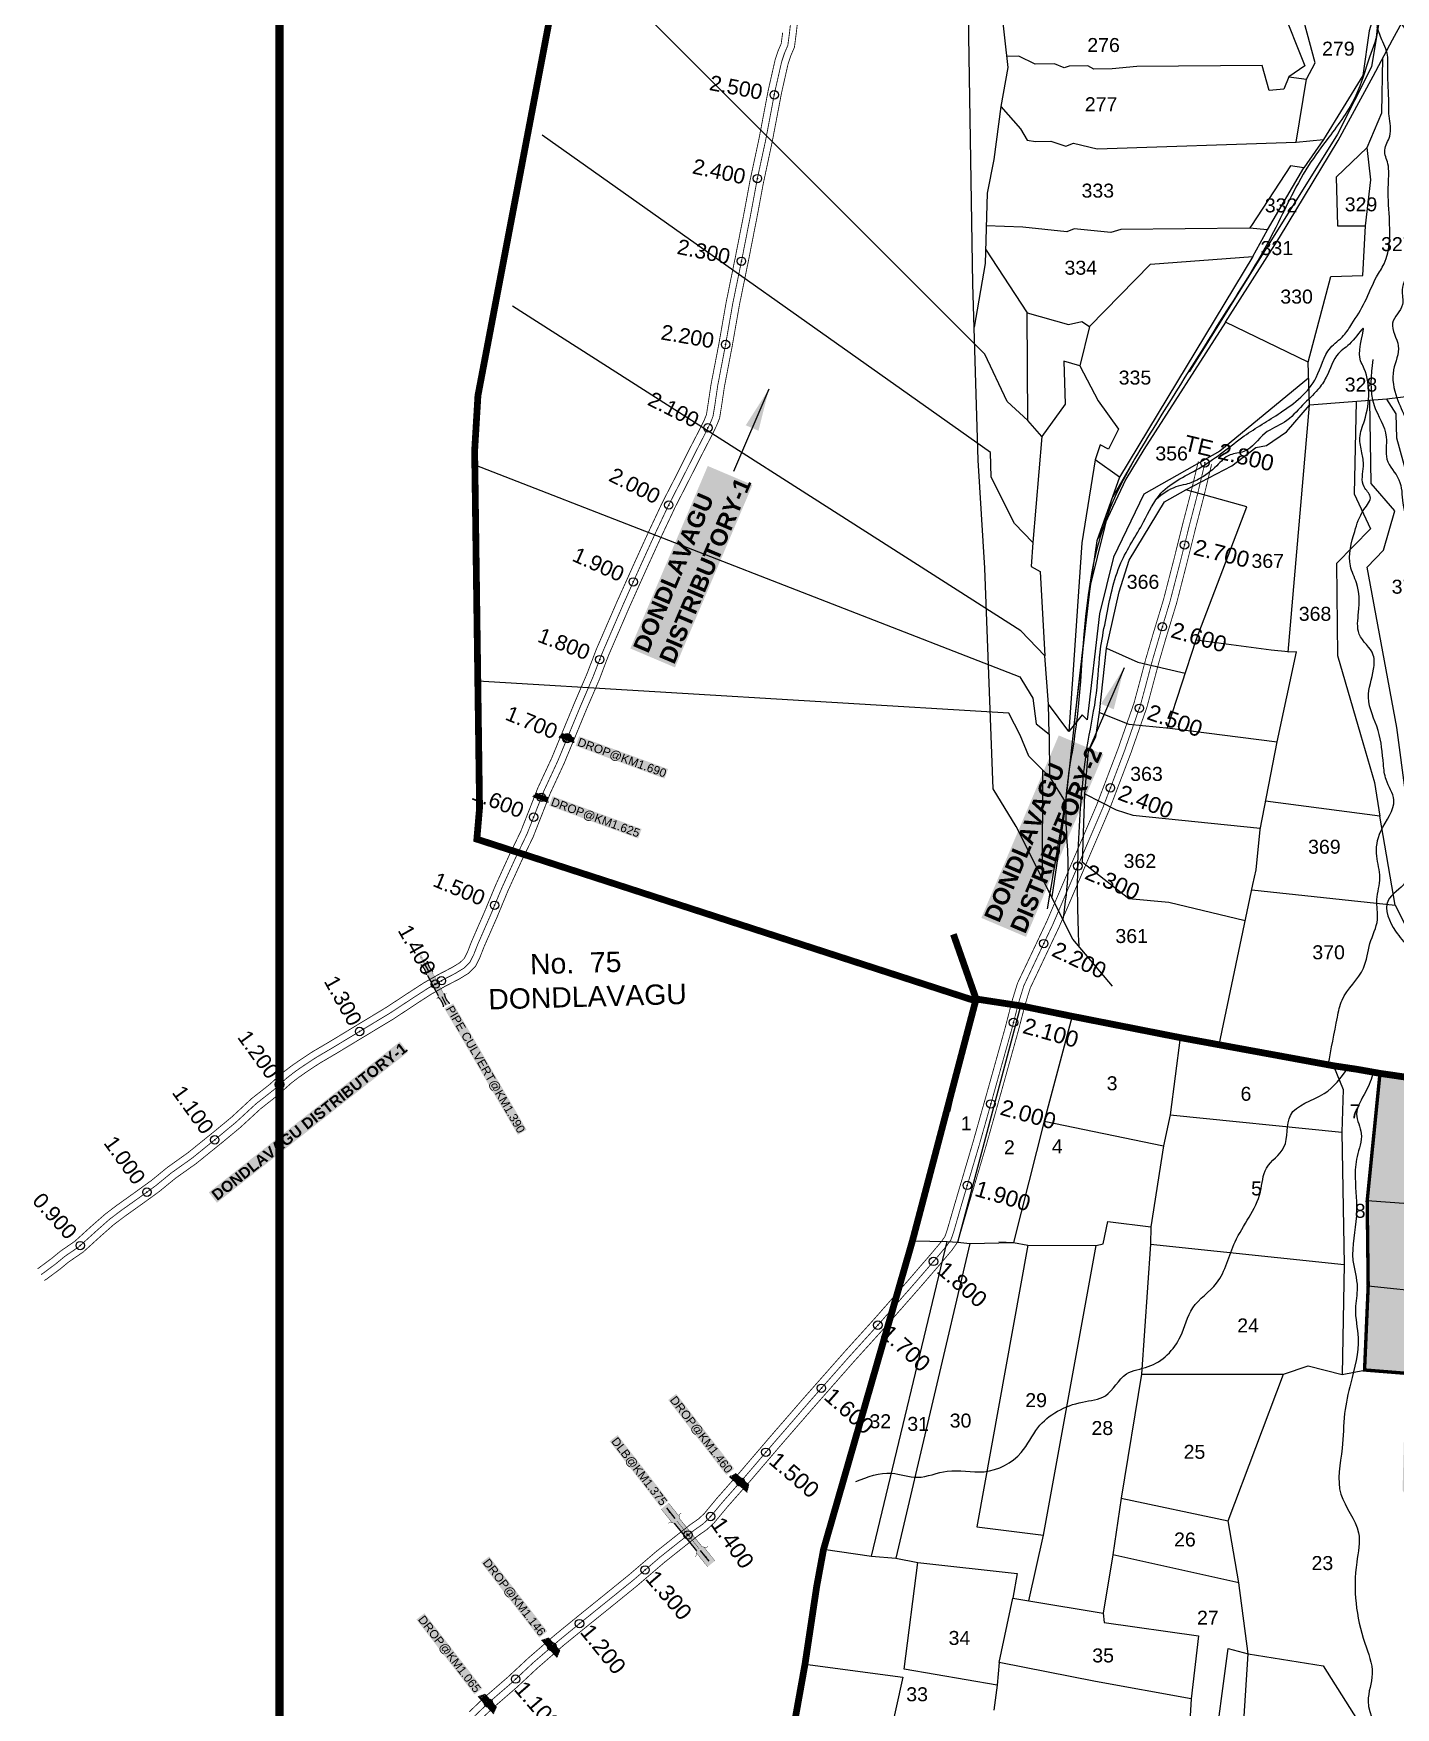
# Model space of a CAD drawing. Header units: inches. Extents: x 198958 to 218693, y 1596361 to 1611769.
# Drawn here: x 198958 to 200567, y 1603995 to 1605971 of the extents above; entities that cross this region are included whole.
import ezdxf
from ezdxf.enums import TextEntityAlignment as Align

# ---------------------------------------------------------------- set-up
doc = ezdxf.new("R2010")
doc.units = ezdxf.units.IN
doc.header["$LTSCALE"] = 15
doc.header["$MEASUREMENT"] = 0
doc.header["$PDMODE"] = 32
doc.header["$PDSIZE"] = 10
for name, pattern in [('ACAD_ISO02W100', [15, 12, -3]), ('ACAD_ISO03W100', [30, 12, -18]), ('HIDDEN2', [0.1875, 0.125, -0.0625])]:
    doc.linetypes.add(name, pattern=pattern)
for name, color, linetype in [('CANAL1', 7, 'Continuous'), ('CSMark', 72, 'Continuous'), ('PLOT', 7, 'Continuous'), ('PLOT NO', 7, 'Continuous'), ('PLOTS', 7, 'Continuous'), ('PLOTS NO', 7, 'Continuous'), ('RE REMARKS', 7, 'Continuous'), ('ROADS', 1, 'Continuous'), ('STREAM', 4, 'Continuous'), ('STREAMS', 4, 'Continuous'), ('STRUCTURE', 5, 'Continuous'), ('text2', 7, 'Continuous'), ('VILLAGE BOUNDAY', 5, 'Continuous'), ('VILLAGE BOUNDRY', 5, 'Continuous'), ('WUA-11', 3, 'Continuous')]:
    doc.layers.add(name, color=color, linetype=linetype)
doc.styles.get("Standard").update_dxf_attribs({"font": 'arial.ttf'})
doc.dimstyles.get("Standard").update_dxf_attribs({"dimtxt": 0.18, "dimasz": 0.18, "dimexe": 0.18, "dimexo": 0.0625, "dimgap": 0.09, "dimtad": 0, "dimtih": 1, "dimtoh": 1, "dimdec": 4, "dimzin": 0, "dimdsep": 46, "dimtxsty": 'Standard', "dimcen": 0.09, "dimadec": 0, "dimazin": 0, "dimtfac": 1, "dimtdec": 4, "dimtofl": 0, "dimtmove": 0, "dimatfit": 3, "dimfxl": 1, "dimtolj": 1, "dimtzin": 0, "dimarcsym": 0})

# ---------------------------------------------------------------- blocks, each defined once
blk = doc.blocks.new('DROP')
h = blk.add_hatch()
h.set_pattern_fill('ANSI31', color=1, scale=10, angle=45)
h.set_pattern_definition([(90, (-324.4107, -25.7687), (-1.25, 0), [])])
h.paths.add_polyline_path([(-9.9, -4.3), (-13.8, 4.1), (13.8, 4.1), (10.2, -4.3)])
at = {"layer": 'STRUCTURE', "color": 5, "const_width": 0.49}
blk.add_lwpolyline([(-9.9, -4.3), (-13.8, 4.1), (13.8, 4.1), (10.2, -4.3), (-9.9, -4.3)], dxfattribs=at)
at = {"layer": 'STRUCTURE', "color": 5}
blk.add_circle((0, 0), 1.33, dxfattribs=at)
blk = doc.blocks.new('SP')
at = {"layer": 'STRUCTURE'}
h = blk.add_hatch(dxfattribs=at)
h.set_pattern_fill('DASH', color=256, scale=8, style=0)
edge = h.paths.add_edge_path()
edge.add_spline(control_points=[(769825.7, 1706742.1), (769825.3, 1706741.8), (769823.8, 1706740.8), (769820.9, 1706740.3), (769817, 1706739.7), (769811.4, 1706738.9), (769804, 1706739.7), (769798.4, 1706741), (769795.6, 1706741.6)], knot_values=[0, 0, 0, 0, 1.613557, 5.24513, 8.624976, 13.470124, 22.190216, 30.746377, 30.746377, 30.746377, 30.746377], degree=3, periodic=0)
edge.add_line((769795.6, 1706741.6), (769792.6, 1706739.6))
edge.add_line((769792.6, 1706739.6), (769732.6, 1706739.6))
edge.add_line((769732.6, 1706739.6), (769729.6, 1706741.6))
edge.add_spline(control_points=[(769729.6, 1706741.6), (769726.9, 1706740.9), (769721.3, 1706739.5), (769713.9, 1706738.5), (769708.3, 1706739.1), (769704.4, 1706739.6), (769701.5, 1706740), (769700, 1706741), (769699.5, 1706741.3)], knot_values=[0, 0, 0, 0, 8.556161, 17.276253, 22.121402, 25.501247, 29.13282, 30.746377, 30.746377, 30.746377, 30.746377], degree=3, periodic=0)
edge.add_line((769699.5, 1706741.3), (769699.5, 1706722.1))
edge.add_spline(control_points=[(769699.5, 1706722.1), (769700, 1706722.4), (769701.4, 1706723.4), (769704.3, 1706724), (769708.2, 1706724.5), (769713.8, 1706725.3), (769721.2, 1706724.5), (769726.8, 1706723.3), (769729.6, 1706722.6)], knot_values=[0, 0, 0, 0, 1.613557, 5.24513, 8.624976, 13.470124, 22.190216, 30.746377, 30.746377, 30.746377, 30.746377], degree=3, periodic=0)
edge.add_line((769729.6, 1706722.6), (769732.6, 1706724.6))
edge.add_line((769732.6, 1706724.6), (769792.6, 1706724.6))
edge.add_line((769792.6, 1706724.6), (769795.6, 1706722.6))
edge.add_spline(control_points=[(769795.6, 1706722.6), (769798.4, 1706723.3), (769803.9, 1706724.8), (769811.3, 1706725.8), (769817, 1706725.1), (769820.9, 1706724.7), (769823.8, 1706724.2), (769825.2, 1706723.3), (769825.7, 1706723)], knot_values=[0, 0, 0, 0, 8.556161, 17.276253, 22.121402, 25.501247, 29.13282, 30.746377, 30.746377, 30.746377, 30.746377], degree=3, periodic=0)
edge.add_line((769825.7, 1706723), (769825.7, 1706742.1))
h.paths.add_polyline_path([(769764.2, 1706732.1, -1), (769761.1, 1706732.1, -1)], flags=0)
h.paths.add_polyline_path([(769761.1, 1706732.1, 1), (769764.2, 1706732.1, 1)], flags=16)
at = {"layer": 'STRUCTURE', "const_width": 0.628}
for points in [[(769726.6, 1706747.6), (769726.6, 1706743.6), (769732.6, 1706739.6), (769792.6, 1706739.6), (769798.6, 1706743.6), (769798.6, 1706747.6)], [(769726.6, 1706716.6), (769726.6, 1706720.6), (769732.6, 1706724.6), (769792.6, 1706724.6), (769798.6, 1706720.6), (769798.6, 1706716.6)]]:
    blk.add_lwpolyline(points, dxfattribs=at)
at = {"layer": 'STRUCTURE', "color": 3}
blk.add_lwpolyline([(769732.6, 1706724.6), (769792.6, 1706724.6)], dxfattribs=at)
blk.add_lwpolyline([(769732.6, 1706724.6), (769792.6, 1706724.6)], dxfattribs=at)
at = {"layer": 'STRUCTURE', "color": 0}
blk.add_circle((769762.6, 1706732.1), 1.55, dxfattribs=at)
at = {"layer": 'STRUCTURE'}
for points in [[(769699.5, 1706741.3), (769700.9, 1706740.5), (769704.4, 1706739.6), (769707.8, 1706739.2), (769712.6, 1706738.8), (769721.3, 1706739.7), (769729.6, 1706741.6)], [(769699.5, 1706722.1), (769700.9, 1706723), (769704.4, 1706724), (769707.7, 1706724.5), (769712.5, 1706725), (769721.2, 1706724.4), (769729.6, 1706722.6)], [(769825.7, 1706742.1), (769824.3, 1706741.3), (769820.8, 1706740.3), (769817.5, 1706739.8), (769812.7, 1706739.2), (769804, 1706739.9), (769795.6, 1706741.6)], [(769825.7, 1706723), (769824.3, 1706723.8), (769820.8, 1706724.7), (769817.4, 1706725.1), (769812.6, 1706725.5), (769803.9, 1706724.6), (769795.6, 1706722.6)]]:
    blk.add_spline(points, degree=3, dxfattribs=at)
at = {"layer": 'STRUCTURE', "color": 0}
blk.add_text('STREAM', height=5, dxfattribs=at).set_placement((769684.3, 1706732.1), align=Align.MIDDLE_CENTER)
for points in [[(769727.4, 1706732.1), (769700.8, 1706732.1)], [(769824.4, 1706732.1), (769800.5, 1706732.1)]]:
    blk.add_leader(points, dimstyle='Standard', override={"dimasz": 10, "dimgap": 0.09, "dimtad": 0}, dxfattribs=at)
blk = doc.blocks.new('DLB')
at = {"layer": 'STRUCTURE'}
h = blk.add_hatch(dxfattribs=at)
h.set_pattern_fill('DOTS', color=6, scale=20, angle=320.37224793, style=0)
h.paths.add_polyline_path([(769699.5, 1706950), (769699.5, 1706934), (769729.1, 1706934), (769732.1, 1706936), (769792.1, 1706936), (769795.1, 1706934), (769824.7, 1706934), (769824.7, 1706950), (769795.1, 1706950), (769792.1, 1706948), (769732.1, 1706948), (769729.1, 1706950)])
at = {"layer": 'STRUCTURE', "color": 6, "linetype": 'ACAD_ISO02W100', "ltscale": 0.5, "const_width": 0.5}
for points in [[(769699.5, 1706950), (769729.1, 1706950)], [(769795.1, 1706950), (769824.7, 1706950)], [(769699.5, 1706934), (769729.1, 1706934)], [(769795.1, 1706934), (769824.7, 1706934)]]:
    blk.add_lwpolyline(points, dxfattribs=at)
at = {"layer": 'STRUCTURE', "color": 6, "const_width": 0.628}
for points in [[(769726.1, 1706956), (769726.1, 1706952), (769732.1, 1706948), (769792.1, 1706948), (769798.1, 1706952), (769798.1, 1706956)], [(769726.1, 1706928), (769726.1, 1706932), (769732.1, 1706936), (769792.1, 1706936), (769798.1, 1706932), (769798.1, 1706928)], [(769732.1, 1706942), (769792.1, 1706942)]]:
    blk.add_lwpolyline(points, dxfattribs=at)
at = {"layer": 'STRUCTURE', "color": 6}
blk.add_lwpolyline([(769732.1, 1706936), (769792.1, 1706936)], dxfattribs=at)
blk.add_lwpolyline([(769732.1, 1706936), (769792.1, 1706936)], dxfattribs=at)
at = {"layer": 'STRUCTURE', "color": 0}
blk.add_circle((769762.1, 1706942), 1.8, dxfattribs=at)
for points in [[(769703.8, 1706942), (769726.7, 1706942)], [(769818.6, 1706942), (769795.7, 1706942)]]:
    blk.add_leader(points, dimstyle='Standard', override={"dimasz": 10, "dimgap": 0.09, "dimtad": 0}, dxfattribs=at)

msp = doc.modelspace()

# ---------------------------------------------------------------- hatches: boundary and pattern name
at = {"layer": 'PLOTS NO', "true_color": 0x58ba48}
h = msp.add_hatch(dxfattribs=at)
h.set_pattern_fill('ANSI31', color=85)
h.set_pattern_definition([(45, (0, 0), (-0.088388347648, 0.088388347648), [])])
edge = h.paths.add_edge_path()
edge.add_line((200568.4, 1603728.4), (200599.9, 1603803.1))
edge.add_line((200599.9, 1603803.1), (200602.9, 1603808.1))
edge.add_line((200602.9, 1603808.1), (200604.8, 1603818.3))
edge.add_line((200604.8, 1603818.3), (200605.2, 1603826.2))
edge.add_line((200605.2, 1603826.2), (200599.4, 1603856.3))
edge.add_line((200599.4, 1603856.3), (200605.3, 1603899.6))
edge.add_line((200605.3, 1603899.6), (200606.4, 1603911.4))
edge.add_line((200606.4, 1603911.4), (200602.4, 1603918.7))
edge.add_line((200602.4, 1603918.7), (200599.7, 1603920.5))
edge.add_line((200599.7, 1603920.5), (200604.4, 1603941.5))
edge.add_line((200604.4, 1603941.5), (200583, 1604238.1))
edge.add_line((200583, 1604238.1), (200575.4, 1604251.6))
edge.add_line((200575.4, 1604251.6), (200577.2, 1604319.7))
edge.add_line((200577.2, 1604319.7), (200581.1, 1604320.3))
edge.add_line((200581.1, 1604320.3), (200586.9, 1604388.9))
edge.add_line((200586.9, 1604388.9), (200530.5, 1604393.4))
edge.add_line((200530.5, 1604393.4), (200534.8, 1604492.6))
edge.add_line((200534.8, 1604492.6), (200533.6, 1604593.1))
edge.add_line((200533.6, 1604593.1), (200548.7, 1604743.6))
edge.add_line((200548.7, 1604743.6), (200642.5, 1604729.9))
edge.add_line((200642.5, 1604729.9), (200809.3, 1604701.4))
edge.add_line((200809.3, 1604701.4), (200828, 1604719.1))
edge.add_line((200828, 1604719.1), (200985.8, 1604699.4))
edge.add_line((200985.8, 1604699.4), (201071.5, 1604695.1))
edge.add_line((201071.5, 1604695.1), (201294.6, 1604657.1))
edge.add_line((201294.6, 1604657.1), (201407.8, 1604653.1))
edge.add_line((201407.8, 1604653.1), (201463.1, 1604545))
edge.add_line((201463.1, 1604545), (201486.8, 1604520.1))
edge.add_line((201486.8, 1604520.1), (201528, 1604502.3))
edge.add_line((201528, 1604502.3), (201591.6, 1604474.8))
edge.add_line((201591.6, 1604474.8), (201726.6, 1604446.5))
edge.add_line((201726.6, 1604446.5), (201763.4, 1604425))
edge.add_line((201763.4, 1604425), (201789.3, 1604412.9))
edge.add_line((201789.3, 1604412.9), (201800.5, 1604311.8))
edge.add_line((201800.5, 1604311.8), (201799.4, 1604302.4))
edge.add_line((201799.4, 1604302.4), (201751.4, 1604314.8))
edge.add_line((201751.4, 1604314.8), (201724, 1604196.8))
edge.add_line((201724, 1604196.8), (201716, 1604170))
edge.add_line((201716, 1604170), (201681.1, 1604176.1))
edge.add_line((201681.1, 1604176.1), (201672.4, 1604106.5))
edge.add_line((201672.4, 1604106.5), (201662.3, 1604050.7))
edge.add_line((201662.3, 1604050.7), (201653.4, 1603998.3))
edge.add_line((201653.4, 1603998.3), (201619, 1603953))
edge.add_line((201619, 1603953), (201598.9, 1603888.4))
edge.add_line((201598.9, 1603888.4), (201566.6, 1603764.8))
edge.add_line((201566.6, 1603764.8), (201410.8, 1603786.7))
edge.add_line((201410.8, 1603786.7), (201393.5, 1603788.6))
edge.add_line((201393.5, 1603788.6), (201301.3, 1603808.7))
edge.add_line((201301.3, 1603808.7), (201301.2, 1603808.7))
edge.add_line((201301.2, 1603808.7), (201296.7, 1603810.5))
edge.add_line((201296.7, 1603810.5), (201265.4, 1603823))
edge.add_line((201265.4, 1603823), (201093.8, 1603860.6))
edge.add_line((201093.8, 1603860.6), (201018.6, 1603873.6))
edge.add_line((201018.6, 1603873.6), (201004.8, 1603774.2))
edge.add_line((201004.8, 1603774.2), (200996.4, 1603705.2))
edge.add_line((200996.4, 1603705.2), (200932.1, 1603710.4))
edge.add_line((200932.1, 1603710.4), (200921.2, 1603693.4))
edge.add_line((200921.2, 1603693.4), (200569.6, 1603729.8))

# ---------------------------------------------------------------- linework, layer by layer
at = {"layer": 'CANAL1', "color": 1, "linetype": 'HIDDEN2', "ltscale": 4, "const_width": 1}
for points in [[(198967.1, 1604506), (198969, 1604507.1), (198984.9, 1604518.9), (198995.3, 1604527.5), (199012.1, 1604539), (199031.3, 1604556.4), (199048, 1604571.2), (199062, 1604581.8), (199081.3, 1604595.5), (199092.3, 1604603.4), (199102.5, 1604610.8), (199121.3, 1604626.2), (199145.8, 1604643.6), (199178.2, 1604669.9), (199197.5, 1604685.9), (199221.3, 1604707.8), (199242.2, 1604724.2), (199248.9, 1604730.3), (199257.4, 1604738), (199266.8, 1604745.3), (199277, 1604752.4), (199292.4, 1604762.5), (199311.6, 1604773.8), (199345.9, 1604794.5), (199379.5, 1604814.8), (199408.2, 1604833.7), (199424, 1604843.9), (199440.9, 1604853.5), (199456.7, 1604861.7), (199467, 1604868), (199473.8, 1604874.8), (199478.2, 1604883.5), (199483.1, 1604896), (199498.5, 1604931.2), (199511.6, 1604962.7), (199527.6, 1604997.8), (199541.1, 1605025.9), (199549.1, 1605046), (199551.4, 1605052), (199561.2, 1605077.1), (199577.6, 1605112.4), (199591.4, 1605145.7), (199604.4, 1605177.1), (199619.3, 1605211.9), (199627.1, 1605232.1), (199630.4, 1605240.6), (199654.6, 1605296.6), (199674.9, 1605342), (199691.8, 1605379.1), (199708, 1605413.4), (199708.6, 1605414.6), (199722.2, 1605441.1), (199741.5, 1605479.2), (199750.9, 1605497.4), (199757.6, 1605510.9), (199760.9, 1605519.1), (199763, 1605531.7), (199766.5, 1605555.6), (199775.8, 1605604.1), (199784.2, 1605652.1), (199795.4, 1605706.6), (199805.7, 1605759), (199812.7, 1605796.7), (199813.3, 1605799.9), (199823.1, 1605845.2), (199833.9, 1605902.3), (199842, 1605937.9), (199845.3, 1605947.8), (199849.3, 1605957.2), (199851.2, 1605971.3), (199853.8, 1605994.5)], [(199478.7, 1603984.2), (199495.7, 1604000.4), (199523.8, 1604024.7), (199548.3, 1604047.6), (199579.2, 1604074.3), (199610.4, 1604099.8), (199636.8, 1604121.1), (199666, 1604144.7), (199698.7, 1604172.7), (199719.3, 1604189.1), (199738.7, 1604204.3), (199748.7, 1604211.3), (199756.3, 1604218.3), (199771.5, 1604236.6), (199798.4, 1604267.1), (199834.2, 1604309), (199874.5, 1604355.5), (199921.8, 1604409.1), (199957.9, 1604448.9), (199998.6, 1604495.2), (200024, 1604524.6), (200036.7, 1604539.7), (200042, 1604547.2), (200045.5, 1604557.5), (200053.9, 1604586.6), (200075.7, 1604660.1), (200093.5, 1604723.1), (200114, 1604796.5), (200122.1, 1604827.7), (200128.1, 1604847.2), (200137.1, 1604866.2), (200162.4, 1604919.6), (200192.3, 1604989.5), (200221.5, 1605057.5), (200246.9, 1605124.2), (200265.8, 1605178.4), (200272.2, 1605202.1), (200279.7, 1605230.4), (200288.6, 1605260.7), (200300.7, 1605300.6), (200313, 1605348), (200323.3, 1605389.4), (200333.3, 1605427.8), (200342, 1605464.4)]]:
    msp.add_lwpolyline(points, dxfattribs=at)
at = {"layer": 'CANAL1', "color": 200, "const_width": 1}
for points in [[(198971.1, 1604499.1), (198973.5, 1604500.5), (198989.8, 1604512.6), (199000.1, 1604521.1), (199017.1, 1604532.7), (199036.6, 1604550.4), (199053.1, 1604565), (199066.8, 1604575.3), (199086, 1604589), (199097, 1604596.9), (199107.4, 1604604.5), (199126.2, 1604619.9), (199150.6, 1604637.2), (199183.3, 1604663.7), (199202.8, 1604679.9), (199226.5, 1604701.7), (199247.3, 1604718.1), (199254.2, 1604724.4), (199262.5, 1604731.9), (199271.5, 1604738.8), (199281.5, 1604745.8), (199296.6, 1604755.7), (199315.7, 1604766.9), (199350.1, 1604787.7), (199383.8, 1604808), (199412.5, 1604827), (199428.2, 1604837.1), (199444.7, 1604846.5), (199460.7, 1604854.7), (199472, 1604861.6), (199480.4, 1604870), (199485.5, 1604880.2), (199490.5, 1604893), (199505.9, 1604928.1), (199518.9, 1604959.5), (199534.8, 1604994.4), (199548.5, 1605022.7), (199556.5, 1605043.1), (199558.9, 1605049.1), (199568.6, 1605074), (199584.9, 1605109.2), (199598.8, 1605142.6), (199611.7, 1605173.9), (199626.8, 1605208.8), (199634.5, 1605229.2), (199637.8, 1605237.6), (199661.9, 1605293.4), (199682.2, 1605338.7), (199699.1, 1605375.7), (199715.2, 1605409.8), (199715.7, 1605411), (199729.3, 1605437.5), (199748.6, 1605475.6), (199758, 1605493.8), (199764.9, 1605507.7), (199768.7, 1605517), (199770.9, 1605530.5), (199774.4, 1605554.2), (199783.7, 1605602.6), (199792.1, 1605650.6), (199803.2, 1605705), (199813.5, 1605757.5), (199820.5, 1605795.1), (199821.2, 1605798.2), (199830.9, 1605843.6), (199841.8, 1605900.7), (199849.7, 1605935.8), (199852.8, 1605945), (199857.1, 1605955), (199859.1, 1605970.3), (199861.8, 1605993.5)], [(198963.1, 1604512.9), (198964.5, 1604513.8), (198979.9, 1604525.2), (198990.5, 1604533.9), (199007.1, 1604545.3), (199025.9, 1604562.4), (199043, 1604577.4), (199057.3, 1604588.2), (199076.7, 1604602), (199087.6, 1604609.9), (199097.7, 1604617.2), (199116.5, 1604632.6), (199140.9, 1604650), (199173.2, 1604676.1), (199192.3, 1604691.9), (199216.1, 1604713.9), (199237, 1604730.3), (199243.5, 1604736.2), (199252.3, 1604744.1), (199262.1, 1604751.7), (199272.6, 1604759), (199288.2, 1604769.3), (199307.5, 1604780.6), (199341.8, 1604801.4), (199375.2, 1604821.6), (199403.8, 1604840.4), (199419.9, 1604850.8), (199437.1, 1604860.5), (199452.8, 1604868.7), (199462, 1604874.3), (199467.3, 1604879.5), (199470.9, 1604886.7), (199475.7, 1604899.1), (199491.1, 1604934.4), (199504.2, 1604965.9), (199520.3, 1605001.2), (199533.8, 1605029.1), (199541.6, 1605048.9), (199544, 1605054.9), (199553.9, 1605080.3), (199570.3, 1605115.6), (199584, 1605148.8), (199597, 1605180.2), (199611.9, 1605214.9), (199619.6, 1605234.9), (199622.9, 1605243.7), (199647.3, 1605299.9), (199667.7, 1605345.3), (199684.6, 1605382.4), (199700.8, 1605416.9), (199701.5, 1605418.3), (199715.1, 1605444.7), (199734.3, 1605482.9), (199743.7, 1605501), (199750.3, 1605514.2), (199753.2, 1605521.3), (199755, 1605533), (199758.6, 1605556.9), (199768, 1605605.5), (199776.4, 1605653.6), (199787.5, 1605708.1), (199797.8, 1605760.5), (199804.8, 1605798.3), (199805.5, 1605801.5), (199815.2, 1605846.7), (199826.1, 1605903.9), (199834.3, 1605940.1), (199837.8, 1605950.7), (199841.5, 1605959.3), (199843.2, 1605972.3)], [(199473.1, 1603989.9), (199490.3, 1604006.3), (199518.5, 1604030.7), (199543, 1604053.5), (199574, 1604080.4), (199605.4, 1604106), (199631.8, 1604127.3), (199660.9, 1604150.9), (199693.6, 1604178.9), (199714.3, 1604195.3), (199733.9, 1604210.7), (199743.7, 1604217.5), (199750.5, 1604223.8), (199765.4, 1604241.8), (199792.3, 1604272.3), (199828.1, 1604314.2), (199868.5, 1604360.7), (199915.9, 1604414.4), (199951.9, 1604454.2), (199992.6, 1604500.5), (200017.9, 1604529.8), (200030.4, 1604544.6), (200034.8, 1604550.8), (200037.9, 1604559.9), (200046.3, 1604588.8), (200068, 1604662.3), (200085.8, 1604725.2), (200106.3, 1604798.5), (200114.4, 1604829.9), (200120.6, 1604850.1), (200129.9, 1604869.6), (200155.1, 1604922.9), (200185, 1604992.6), (200214.1, 1605060.5), (200239.4, 1605127), (200258.2, 1605180.8), (200264.5, 1605204.1), (200272, 1605232.5), (200280.9, 1605263), (200293, 1605302.8), (200305.2, 1605350), (200315.5, 1605391.4), (200325.5, 1605429.8), (200334.2, 1605466.2)], [(199484.3, 1603978.5), (199501.1, 1603994.5), (199529.2, 1604018.8), (199553.7, 1604041.6), (199584.3, 1604068.2), (199615.4, 1604093.5), (199641.9, 1604114.8), (199671.2, 1604138.6), (199703.8, 1604166.5), (199724.3, 1604182.8), (199743.4, 1604197.9), (199753.7, 1604205), (199762.1, 1604212.8), (199777.6, 1604231.4), (199804.4, 1604261.8), (199840.3, 1604303.8), (199880.6, 1604350.2), (199927.8, 1604403.8), (199963.8, 1604443.5), (200004.7, 1604490), (200030.1, 1604519.4), (200043.1, 1604534.8), (200049.2, 1604543.5), (200053.2, 1604555.1), (200061.6, 1604584.3), (200083.4, 1604657.8), (200101.2, 1604720.9), (200121.7, 1604794.4), (200129.8, 1604825.5), (200135.6, 1604844.3), (200144.4, 1604862.8), (200169.7, 1604916.3), (200199.7, 1604986.3), (200228.9, 1605054.5), (200254.4, 1605121.5), (200273.5, 1605176.1), (200279.9, 1605200), (200287.4, 1605228.2), (200296.2, 1605258.4), (200308.4, 1605298.4), (200320.7, 1605346.1), (200331, 1605387.5), (200341, 1605425.9), (200349.8, 1605462.5)]]:
    msp.add_lwpolyline(points, dxfattribs=at)
at = {"layer": 'PLOT'}
for points in [[(200050.1, 1604544.3), (200124.6, 1604823.3)], [(200185, 1604811), (200151.9, 1604687), (200116, 1604544)], [(200312.8, 1604785.8), (200301, 1604694.7), (200293.2, 1604658), (200278.1, 1604562.3)], [(200493.7, 1604752.6), (200505.2, 1604724.7), (200503.6, 1604674.3), (200506.3, 1604518)], [(200548.7, 1604743.6), (200533.6, 1604593.1), (200534.8, 1604492.6), (200530.5, 1604393.4)], [(200301, 1604694.7), (200503.6, 1604674.3)], [(200151.9, 1604687), (200293.2, 1604658)], [(200631.4, 1604585.9), (200533.6, 1604593.1)], [(199996.5, 1604545.9), (200037.7, 1604545.3), (200050.1, 1604544.3), (200064.1, 1604542.9), (200116, 1604544), (200132.7, 1604540.6), (200213.4, 1604540.4), (200221.6, 1604542.2), (200227.1, 1604568.6), (200278.1, 1604562.3), (200277.7, 1604542.1), (200506.3, 1604518), (200504.1, 1604387.9), (200530.5, 1604393.4), (200586.9, 1604388.9), (200842.1, 1604365.9)], [(199948.3, 1604173.5), (200037.7, 1604545.3)], [(200064.1, 1604542.9), (199976.8, 1604171.4)], [(200132.7, 1604540.6), (200072.6, 1604208.3), (200151.4, 1604198.3)], [(200134.1, 1604121), (200151.4, 1604198.3), (200213.4, 1604540.4)], [(200277.7, 1604542.1), (200266.9, 1604388.6), (200243, 1604242.2), (200233, 1604175), (200221.8, 1604106.4)], [(200534.8, 1604492.6), (200685.3, 1604477.1), (200694.9, 1604431.3), (200828.2, 1604429.4)], [(200096.6, 1603844.2), (200387.7, 1603806.8), (200384.4, 1603847.7), (200381.9, 1603886.5), (200393, 1604058.2), (200382, 1604142.3), (200369.3, 1604215.5), (200434.8, 1604388.4), (200463.8, 1604398.5), (200504.1, 1604387.9)], [(200266.9, 1604388.6), (200434.8, 1604388.4)], [(200243, 1604242.2), (200369.3, 1604215.5)], [(199891.5, 1604181.7), (199948.3, 1604173.5), (199976.8, 1604171.4), (200002.8, 1604166.3), (200120, 1604153.2), (200115.2, 1604124.1), (200134.1, 1604121), (200221.8, 1604106.4), (200222.8, 1604095.3), (200334.5, 1604079.6), (200325.8, 1604005), (200321.4, 1603931.6)], [(200382, 1604142.3), (200233, 1604175)], [(200096.7, 1604021.2), (199986.7, 1604040.2), (200002.8, 1604166.3)], [(200325.8, 1604005), (200212.7, 1604025.8), (200099.1, 1604048.1), (200115.2, 1604124.1)], [(200351.6, 1603931.5), (200369.3, 1604064.6), (200393, 1604058.2), (200481.7, 1604044.1), (200544, 1603945.7)], [(199869.6, 1604046.1), (199985.3, 1604030.8), (199960.3, 1603918.6)], [(200099.1, 1604048.1), (200096.7, 1604021.2), (200092.8, 1603991.9)]]:
    msp.add_lwpolyline(points, dxfattribs=at)
at = {"layer": 'PLOTS', "color": 0}
for points in [[(200232.7, 1604846.4), (200186.1, 1604902.2), (200119.2, 1605034.9), (200091.8, 1605079.7), (200084.4, 1605277.5), (200082, 1605340.1), (200074.1, 1605467.4), (200067.7, 1605675.9), (200063.1, 1605968.2), (200061.7, 1606093.2), (200059.5, 1606179.7), (200059.8, 1606249.1), (200054.8, 1606417.7), (200051.2, 1606680.4), (200054.9, 1606865.3), (200077.4, 1606868.4), (200070.3, 1606952), (200056.2, 1607023.4), (200050.7, 1607030.2), (200052.5, 1607074.2), (199996, 1607123.5), (199960.2, 1607172.2), (199915.4, 1607209.4), (199863.5, 1607239.3)], [(200358.7, 1604777.4), (200398.6, 1604966.4), (200402.3, 1604984), (200407.1, 1605031.4), (200427.2, 1605135), (200450, 1605241.2), (200440.2, 1605240.9), (200465.3, 1605532.4), (200463.7, 1605583.3), (200366.1, 1605630.5), (200430.2, 1605730.3), (200499.5, 1605844.9), (200540.6, 1605920.8), (200563.7, 1605963.6), (200584.1, 1606001.2), (200567.7, 1606040.7), (200617.8, 1606151.4), (200637.8, 1606194.2), (200647.1, 1606231.5), (200684.9, 1606400.6), (200697.3, 1606443.9)], [(200499.7, 1606414.4), (200510.5, 1606330.1), (200486.2, 1606235.1), (200497.7, 1606183.1), (200498.8, 1606143.9), (200559.1, 1606051.4), (200535.9, 1605974.4), (200528.3, 1605921.7), (200482.1, 1605846.2), (200458.7, 1605812.8), (200443.1, 1605814.9), (200397, 1605744.7), (200394.8, 1605741.4), (200242.7, 1605739.9), (200230.8, 1605736.4), (200187.4, 1605740.7), (200178.9, 1605737.2), (200126.7, 1605742.7), (200083.7, 1605744)], [(199639.2, 1606301.7), (200092.5, 1606078.6), (200109.2, 1605931), (200100.9, 1605885.1), (200092.7, 1605822.4), (200084.9, 1605782.6), (200082.3, 1605699.6), (200069.3, 1605624.7)], [(200405.6, 1606047.8), (200431.9, 1606003.3), (200459.9, 1605933), (200441.2, 1605920), (200462.1, 1605917.4), (200472, 1605936.8), (200453.4, 1606006.7), (200422.6, 1606047.2), (200416.3, 1606094), (200424, 1606117.2)], [(200132.7, 1605514.3), (200108.3, 1605536.8), (200081.9, 1605592.6), (199577.9, 1606096.7)], [(200441.2, 1605920), (200435.1, 1605905.4), (200418, 1605903.8), (200409.5, 1605933.4), (200261.6, 1605932.3), (200232.2, 1605929.5), (200210.7, 1605929.3), (200203.5, 1605933.2), (200181.7, 1605932.6), (200175.8, 1605930.6), (200164.3, 1605935.6), (200141.5, 1605934.9), (200122, 1605944.3), (200107.7, 1605943.9)], [(200463.7, 1605583.3), (200490.5, 1605684.5), (200528.3, 1605685.6), (200531.7, 1605744.3), (200538, 1605798.5), (200533.4, 1605836.7), (200550.9, 1605877.7), (200552.2, 1605942.2)], [(200100.9, 1605885.1), (200124.1, 1605858.8), (200132, 1605845.4), (200142, 1605843.6), (200160, 1605844.1), (200177.5, 1605838.3), (200186.7, 1605841.9), (200214.5, 1605834.9), (200449.6, 1605843.1), (200462.1, 1605917.4)], [(200149.4, 1605495.3), (200138.6, 1605370.4), (200117.1, 1605392.6), (200089.3, 1605447.3), (200088.5, 1605476.4), (199559, 1605851.3)], [(200449.6, 1605843.1), (200482.1, 1605846.2)], [(200533.4, 1605836.7), (200496.8, 1605801.5), (200498.4, 1605744.1), (200531.7, 1605744.3)], [(200415.8, 1605739.3), (200458.7, 1605812.8)], [(200082.8, 1605716.5), (200132.1, 1605641.3), (200180.8, 1605627.7), (200196.6, 1605631.4), (200205.7, 1605625.5), (200277.6, 1605698.8), (200398.6, 1605708.1), (200415.8, 1605739.3), (200394.8, 1605741.4)], [(200398.6, 1605708.1), (200241.1, 1605447.4), (200212.2, 1605467.8), (200196.5, 1605369.9), (200186, 1605214.6), (200181.4, 1605147.2), (200157.2, 1605179.6), (200152.9, 1605236.6), (200124.6, 1605266.2), (199524.3, 1605649.2)], [(200194.4, 1605578.8), (200175.4, 1605584.6), (200176.9, 1605533.7), (200149.4, 1605495.3), (200132.7, 1605514.3), (200132.1, 1605641.3)], [(200205.7, 1605625.5), (200194.4, 1605578.8), (200215.7, 1605537.6), (200240, 1605504.1), (200228.1, 1605480.6), (200218.1, 1605485.6), (200212.2, 1605467.8)], [(200366.1, 1605630.5), (200269.7, 1605480.2), (200248.7, 1605445.1), (200214.2, 1605372.3)], [(200464.3, 1605564.5), (200359.5, 1605478.3), (200269.8, 1605427.2), (200233.8, 1605353.1), (200217.4, 1605286), (200202.9, 1605160.8), (200197.1, 1605167), (200181.4, 1605147.2)], [(200669.6, 1604725.3), (200640, 1604936.4), (200612.5, 1604994.4), (200594.5, 1605001.7), (200603, 1605040.8), (200595.6, 1605065.4), (200619.1, 1605100.9), (200622.5, 1605143.4), (200599.1, 1605210.9), (200609, 1605280.8), (200590.7, 1605419.9), (200580.5, 1605450.7), (200568.8, 1605493.5), (200568, 1605522.2), (200556.9, 1605539.6), (200465.3, 1605532.4)], [(200595.6, 1605065.4), (200579.4, 1605072.1), (200568.8, 1605152.1), (200533.5, 1605341.3), (200552.7, 1605361.2), (200566.3, 1605407.6), (200538.2, 1605439.8), (200536.6, 1605538)], [(200634.7, 1605141.6), (200620.4, 1605231.6), (200622.5, 1605264.4), (200630.9, 1605332.3), (200626.2, 1605369.8), (200599.5, 1605459.7), (200595, 1605492.3), (200586.1, 1605543), (200556.9, 1605539.6)], [(200331.7, 1605255.6), (200391.5, 1605412.6), (200319.4, 1605432.6), (200373.9, 1605460.8), (200402.2, 1605482.5), (200414.7, 1605484.9), (200438.5, 1605500.8), (200465.3, 1605532.4)], [(200520.6, 1605536.7), (200518.2, 1605427.7), (200537.7, 1605386.5), (200497.2, 1605345.5), (200498.4, 1605236.9), (200525.6, 1605143.7), (200542.3, 1605086.8), (200548.4, 1605047.3), (200413.6, 1605064.9)], [(199479.7, 1605462), (200123.5, 1605211.6), (200131.3, 1605198.6), (200138.5, 1605186.6), (200142.7, 1605156.4), (200158, 1605144), (200157.2, 1605179.6)], [(200241.1, 1605447.4), (200214.2, 1605372.3), (200204.2, 1605302.4), (200187.1, 1605154.4)], [(200225.6, 1605245.7), (200240.6, 1605312.1), (200252.4, 1605349.4), (200294.1, 1605418.2), (200319.4, 1605432.6)], [(200138.6, 1605370.4), (200136.7, 1605342), (200147.2, 1605336.2), (200152.9, 1605236.6)], [(200217.3, 1605169.8), (200225.6, 1605245.7), (200262.7, 1605229.2), (200318.8, 1605216.2)], [(200297.6, 1605151.4), (200331.7, 1605255.6), (200420, 1605243.5), (200440.3, 1605241.8)], [(200158, 1605144), (200158.5, 1605093.6), (200133.8, 1605118.1), (200123.6, 1605142.8), (200110.2, 1605168.7), (199483.2, 1605206.7)], [(200200, 1605073.6), (200204.5, 1605123.8), (200213.2, 1605141.1), (200217.3, 1605169.8), (200251.9, 1605155.7), (200300.6, 1605151.1), (200427.2, 1605135)], [(200150.2, 1605101.8), (200149.6, 1604974.6)], [(200158.5, 1605093.6), (200177.6, 1605063.1), (200161, 1604951.9)], [(200389.5, 1604923.5), (200299.5, 1604945.2), (200252.2, 1604949.7), (200197.3, 1604992.7), (200200, 1605073.6), (200237, 1605054.7), (200256.8, 1605048.5), (200407.3, 1605033)], [(200566.5, 1604942), (200548.4, 1605047.3)], [(200397.3, 1604960.2), (200566.5, 1604942), (200609.1, 1604858.4), (200586.6, 1604738.1)]]:
    msp.add_lwpolyline(points, dxfattribs=at)
at = {"layer": 'ROADS', "linetype": 'ACAD_ISO03W100'}
msp.add_lwpolyline([(200692.9, 1606454), (200683.4, 1606415.4), (200636.8, 1606208), (200574.5, 1606068.9), (200563, 1606043.3), (200549.9, 1605998.6), (200538.7, 1605931.9), (200498.7, 1605852.4), (200418.7, 1605724.4), (200261.6, 1605473.4), (200231.8, 1605421.5), (200206.6, 1605319.5), (200189, 1605170.8), (200178, 1605070.6), (200155.8, 1604938)], dxfattribs=at)
at = {"layer": 'STREAM'}
for points in [[(199929.7, 1604261.7), (199971.7, 1604271.6), (200002.5, 1604266.8), (200037.5, 1604274), (200081.3, 1604273.3), (200125.1, 1604296.2), (200144.7, 1604325.3), (200197.2, 1604355.5), (200224.4, 1604363.1), (200249.4, 1604388.7), (200275, 1604397.4), (200313.2, 1604433.1), (200327.6, 1604466.7), (200355.7, 1604496), (200377.6, 1604544.6), (200407.5, 1604604), (200414.7, 1604631.8), (200435.3, 1604656.3), (200442.9, 1604694), (200482.9, 1604719.7), (200510.5, 1604749.4)], [(200541.3, 1604745.1), (200531.9, 1604722), (200521.1, 1604695.5), (200526.6, 1604672.5), (200521.6, 1604645.5), (200519.5, 1604620.2), (200520.8, 1604575.4), (200516.8, 1604522.8), (200521.8, 1604490.8), (200519.7, 1604465.8), (200522.9, 1604431.4), (200514.1, 1604378.1), (200507, 1604342.1), (200504, 1604301), (200502.6, 1604246.7), (200523.5, 1604201.3), (200521.3, 1604166.4), (200530.8, 1604071), (200539.6, 1604034.7), (200534.6, 1604002.6), (200554.9, 1603953.4), (200572.8, 1603927.6), (200602.6, 1603915.4), (200602.8, 1603892.1), (200599.3, 1603848.5), (200602.1, 1603811.8), (200578.1, 1603775), (200572.6, 1603743.5), (200549.2, 1603706.7), (200546.4, 1603673.4), (200546.6, 1603650.6), (200543.5, 1603630.1), (200534.8, 1603608.1), (200524.7, 1603572.9), (200500.1, 1603528.9), (200489.8, 1603507.4), (200487.6, 1603475.8), (200508.3, 1603452.7), (200525.3, 1603404.1), (200543.7, 1603379.9), (200558.4, 1603360.3), (200569.1, 1603337.3), (200604.4, 1603321.2), (200631.3, 1603302.4), (200648.8, 1603280.3), (200669.4, 1603223.5), (200674.4, 1603207.1), (200674.5, 1603199.1), (200688.8, 1603179.2), (200698.5, 1603148.3), (200710.5, 1603134.4), (200723.3, 1603075.7), (200741, 1603046.8), (200747.3, 1603027.5), (200749.1, 1603012.2), (200771.7, 1602987.7), (200774.3, 1602967.6), (200800.4, 1602946), (200803.4, 1602929.2), (200805.7, 1602920), (200803.8, 1602900.2), (200807, 1602880), (200806.9, 1602861.5), (200792.2, 1602835.3), (200786.9, 1602800.2), (200789.3, 1602789.1), (200791.4, 1602773.2)]]:
    msp.add_spline(points, degree=3, dxfattribs=at)
at = {"layer": 'STREAMS'}
for points in [[(200053.2, 1606529.9), (200115.3, 1606556.1), (200148.1, 1606579.4), (200186.4, 1606641.6), (200204.2, 1606682), (200238.1, 1606699.4), (200290.3, 1606718.5), (200329.8, 1606722.8), (200351.8, 1606736.1), (200384.7, 1606743.2), (200410.1, 1606751.8), (200439.1, 1606756.2), (200466.3, 1606759.6), (200478.2, 1606733.9), (200486.1, 1606666.6), (200479.8, 1606626.1), (200463.3, 1606559.3), (200439.2, 1606500.8), (200432.8, 1606477.5), (200414.1, 1606426.3), (200401.7, 1606381.9), (200397, 1606318.9), (200407.3, 1606286.4), (200402.3, 1606247.4), (200402.8, 1606228.3), (200412.8, 1606176.4), (200433.2, 1606147.2), (200450.5, 1606108.5), (200479.9, 1606082.3), (200496.3, 1606050.6), (200529.2, 1606015.8), (200545.3, 1605978.4), (200536.5, 1605943.2), (200520.2, 1605898), (200488.3, 1605848.8), (200464.3, 1605815.3), (200420.3, 1605731.8), (200367.6, 1605643.8), (200280.4, 1605504.3), (200235.2, 1605423.2), (200210.5, 1605346.3), (200188.1, 1605142.5), (200177.6, 1605063.1), (200179.9, 1604981.9), (200174.2, 1604925.8)], [(200193.3, 1604893.7), (200191.7, 1604948.5), (200195.6, 1605064), (200204.1, 1605135.9), (200213.8, 1605192.6), (200219.2, 1605247.8), (200225.2, 1605281.1), (200242.7, 1605346.3), (200269.6, 1605394.7), (200290, 1605428.4), (200337.9, 1605459.6), (200388.4, 1605496.1), (200431, 1605523.5), (200473.4, 1605565.3), (200490.1, 1605600), (200505.8, 1605614.7), (200515.5, 1605628.3), (200531, 1605654.5), (200544.7, 1605683.9), (200553.5, 1605699.4), (200559.8, 1605754), (200558.6, 1605793.7), (200558, 1605817.5), (200554.4, 1605833.7), (200560.2, 1605849.9), (200559.5, 1605874), (200559, 1605894), (200557.9, 1605930.8), (200556.6, 1605950.4), (200551.9, 1605961.5), (200545.3, 1605978.4)], [(200540.3, 1605586.4), (200541.8, 1605532.2), (200556.1, 1605494.7), (200556.9, 1605468.6), (200571.1, 1605444.3), (200575.7, 1605416.8), (200583.1, 1605384), (200585, 1605316.1), (200583.1, 1605249), (200586.9, 1605229), (200592.2, 1605198.6)]]:
    msp.add_spline(points, degree=3, dxfattribs=at)
for points, knots in [([(200542, 1606738.6), (200533.4, 1606725.9), (200517.8, 1606702.8), (200492.5, 1606652.8), (200523, 1606588.3), (200492.6, 1606530), (200500.2, 1606485), (200485, 1606456.3), (200486.7, 1606423.5), (200473.4, 1606388), (200481.1, 1606354.7), (200471.7, 1606317.3), (200477.4, 1606274.1), (200478.4, 1606226.1), (200476.5, 1606180.9), (200492.1, 1606135.8), (200514.7, 1606097.1), (200534, 1606062.1), (200554.8, 1606045.6), (200565, 1606026.9), (200561.8, 1606001.7), (200576.6, 1605978.9), (200592.9, 1605955), (200587.5, 1605933.5), (200597.8, 1605917.4), (200597.3, 1605897.8), (200588.2, 1605878.1), (200593.3, 1605855.1), (200582.4, 1605826.5), (200587.9, 1605795.6), (200588.4, 1605762.5), (200587.6, 1605733.9), (200595, 1605703), (200579.3, 1605684.7), (200573, 1605667.3), (200579.4, 1605648), (200555.5, 1605629.4), (200576.5, 1605601.8), (200560.8, 1605573), (200566.6, 1605542.5), (200581.9, 1605512.7), (200586.8, 1605480.8), (200589.1, 1605447.4), (200603.3, 1605414.5), (200611.3, 1605378.8), (200612.8, 1605346.9), (200608.9, 1605324.4), (200620.9, 1605311), (200624.3, 1605293.7), (200620.5, 1605259.9), (200582.6, 1605226.6), (200600.8, 1605168.2), (200597.4, 1605106.6), (200598.5, 1605051.2), (200577.6, 1605006.9), (200591, 1604969.7), (200548.2, 1604949), (200563.9, 1604912.8), (200589.5, 1604885.5), (200617.4, 1604849.7), (200621.5, 1604814.5), (200623.4, 1604798.3), (200626, 1604776.1), (200628.6, 1604753.8), (200631.2, 1604731.6)], [0, 0, 0, 0, 46.376503, 84.353614, 160.885252, 234.436385, 267.742677, 292.135715, 328.461965, 363.539127, 403.174832, 426.768944, 477.52171, 531.918338, 571.624976, 611.882559, 672.282236, 707.405058, 729.458692, 751.608675, 767.326448, 802.881955, 829.445549, 850.220137, 863.370211, 884.315675, 905.942699, 926.990635, 951.659485, 994.848747, 1018.524468, 1050.77975, 1082.21499, 1105.986661, 1118.953457, 1136.266556, 1161.131995, 1188.854441, 1217.580049, 1251.069963, 1277.63614, 1317.960908, 1346.548042, 1377.41856, 1424.589768, 1454.755039, 1474.894065, 1487.730474, 1505.903565, 1526.104386, 1588.170441, 1633.995221, 1694.568439, 1776.679023, 1793.865547, 1840.432157, 1869.903153, 1907.190739, 1931.330333, 1987.822767, 2036.181597, 2036.181597, 2036.181597, 2102.46198, 2102.46198, 2102.46198, 2102.46198]), ([(200487.6, 1604753.7), (200491.2, 1604772.4), (200494.8, 1604791.1), (200498.4, 1604809.9), (200499.7, 1604816.8), (200504, 1604838.9), (200532.1, 1604861.2), (200534.6, 1604897.5), (200548.8, 1604922.9), (200542.7, 1604949.9), (200551.8, 1604974.5), (200542.3, 1605001.4), (200547.6, 1605033.3), (200573, 1605062), (200554.8, 1605087.8), (200552, 1605115.8), (200549.5, 1605148.8), (200529.6, 1605185.1), (200541.5, 1605214.5), (200543.1, 1605242.7), (200519.3, 1605259.2), (200524.7, 1605291.4), (200524.4, 1605318.8), (200508.7, 1605348.3), (200517.9, 1605380.2), (200525.4, 1605405.7), (200542.1, 1605424), (200524.1, 1605438.3), (200530.9, 1605458), (200527.4, 1605476.8), (200522.9, 1605495.1), (200536.9, 1605527.5), (200537.9, 1605563.4), (200519.9, 1605594.1), (200537.4, 1605639.1), (200515.2, 1605603.9), (200495.2, 1605593.6), (200488.3, 1605568.8), (200474.3, 1605548.2), (200456, 1605532.2), (200438.3, 1605510.7), (200409, 1605501.5), (200395, 1605475.7), (200369.3, 1605475.8), (200354.7, 1605458.6), (200338, 1605445.8), (200320.8, 1605438.9), (200302.4, 1605435.5), (200291.8, 1605427.2), (200284.6, 1605421.5)], [-56.391925, -56.391925, -56.391925, -56.391925, 0, 0, 0, 20.865247, 66.522405, 96.568622, 126.252357, 149.716562, 175.991053, 201.462607, 231.330088, 271.470438, 296.992203, 315.384979, 355.741777, 396.343701, 430.17767, 446.86312, 476.734956, 502.700964, 537.250278, 558.611124, 599.562492, 627.585637, 644.789376, 658.214919, 682.903996, 698.843433, 716.375381, 737.454345, 802.46581, 810.829002, 847.502974, 869.209722, 889.313458, 920.77683, 938.465374, 964.271644, 993.60446, 1019.927169, 1053.054801, 1069.979603, 1090.247024, 1117.014013, 1133.184928, 1145.324326, 1172.497578, 1172.497578, 1172.497578, 1172.497578])]:
    msp.add_open_spline(points, degree=3, knots=knots, dxfattribs=at)
at = {"layer": 'text2', "color": 5, "const_width": 10}
msp.add_lwpolyline([(199249, 1611176.2), (208233.7, 1611176.2), (208233.7, 1598880.5), (199249, 1598880.5)], close=True, dxfattribs=at)
at = {"layer": 'text2'}
msp.add_lwpolyline([(200098.4, 1604544.8), (200116, 1604544)], dxfattribs=at)
at = {"layer": 'text2', "color": 2, "linetype": 'Continuous'}
for p in [(199833.3, 1605898.9), (199794.5, 1605702.3), (199755, 1605505.7), (200342, 1605464.4), (200317.8, 1605367.4), (199666.8, 1605323.8), (200291.7, 1605270.9), (200264.5, 1605174.6), (199588.5, 1605138.7), (200230.3, 1605080.7), (199549.1, 1605046), (200191.9, 1604988.4), (199503, 1604942), (200151.6, 1604896.8), (199440.1, 1604853), (200115.9, 1604803.8), (199343.5, 1604793.1), (200089.1, 1604707.5), (199172.4, 1604665.2), (200061.3, 1604611.4), (199013.6, 1604540.3), (200021.4, 1604521.6), (199955.6, 1604446.3), (199888.9, 1604371.8), (199823.3, 1604296.3), (199758.1, 1604220.5), (199680.7, 1604157.3), (199603.3, 1604094), (199527.8, 1604028.5)]:
    msp.add_point(p, dxfattribs=at)
at = {"layer": 'text2', "color": 3}
for p in [(199813.3, 1605799.9, 1), (199775.8, 1605604.1, 1), (199708.6, 1605414.6, 1), (199627.1, 1605232.1, 1), (199588.9, 1605139.8, 2), (199558.2, 1605069.4, 1), (199549.1, 1605046, 1), (199433, 1604849, 89), (199248.9, 1604730.3, 2), (199092.3, 1604603.4, 1), (199793.2, 1604261.2), (199731.5, 1604198.7), (199570.5, 1604066.8), (199495.5, 1604000.3)]:
    msp.add_point(p, dxfattribs=at)
at = {"layer": 'VILLAGE BOUNDAY', "linetype": 'ACAD_ISO02W100', "ltscale": 0.2, "const_width": 8}
for points in [[(200070.3, 1604829.4), (199482, 1605020.1), (199485.2, 1605057), (199479.4, 1605478.7), (199483.3, 1605543.8), (199578, 1606041.3), (199687.6, 1606508.1), (199844, 1607133.5), (199875, 1607301.8)], [(200044.9, 1604907.8), (200071.7, 1604831.4), (200124.6, 1604823.3), (200185, 1604811), (200312.8, 1604785.8), (200493.7, 1604752.6), (200521.7, 1604748.4), (200548.7, 1604743.6), (200642.5, 1604729.9), (200809.3, 1604701.4), (200869.4, 1604758.3), (200809.3, 1604701.4), (200826, 1604563.8), (200826.7, 1604497), (200836.8, 1604433.6), (200842.1, 1604365.9), (200855.1, 1604302.4), (200868.3, 1604248.3), (200919.8, 1603984.8)], [(199857.6, 1603979.4), (199869.6, 1604046.1), (199883.4, 1604137.9), (199891.5, 1604181.7), (199996.5, 1604545.9), (200071.7, 1604831.4)]]:
    msp.add_lwpolyline(points, dxfattribs=at)
at = {"layer": 'VILLAGE BOUNDRY', "linetype": 'Continuous'}
msp.add_lwpolyline([(200070.3, 1604829.4), (200040.1, 1604698.3)], dxfattribs=at)
at = {"layer": 'WUA-11', "color": 15, "const_width": 4}
msp.add_lwpolyline([(200586.9, 1604388.9), (200530.5, 1604393.4), (200534.8, 1604492.6), (200533.6, 1604593.1), (200548.7, 1604743.6), (200642.5, 1604729.9)], dxfattribs=at)
at = {"layer": 'WUA-11', "const_width": 3}
msp.add_lwpolyline([(200586.9, 1604388.9), (200530.5, 1604393.4), (200534.8, 1604492.6), (200533.6, 1604593.1), (200548.7, 1604743.6), (200642.5, 1604729.9)], dxfattribs=at)

# ---------------------------------------------------------------- block references
at = {"xscale": 0.6999999999999998, "yscale": 0.6999999999999998, "zscale": 0.6999999999999998, "rotation": 159.2935134310877}
for p in [(199588.9, 1605139.8, 2), (199558.2, 1605069.4, 1)]:
    msp.add_blockref('DROP', p, dxfattribs=at)
for p, rotation in [((199793.2, 1604261.2), 139.0605624573335), ((199570.5, 1604066.8), 131.733202914055), ((199495.5, 1604000.3), 131.733202914055)]:
    msp.add_blockref('DROP', p, dxfattribs=dict(rotation=rotation))
at = {"layer": 'STRUCTURE', "color": 0}
for name, p, xscale, yscale, zscale, rotation in [('SP', (-637739.4, 1552848.4, 89), 0.448, 0.448, 0.448, 297.8304472066739), ('DLB', (-1069126.1, 1275518.1), 0.7, 0.7, 0.7, 308.7959605470496)]:
    msp.add_blockref(name, p, dxfattribs=dict(at, xscale=xscale, yscale=yscale, zscale=zscale, rotation=rotation))

# ---------------------------------------------------------------- texts
at = {"layer": 'CSMark', "color": 1}
for s, height, rotation, p in [('2.500', 18, 349.2421, (199757.3, 1605913.5)), ('2.400', 18, 347.8808, (199737.4, 1605815)), ('2.300', 18, 348.4248, (199719.2, 1605720.1)), ('2.200', 18, 350.0899, (199699.9, 1605619.1)), ('2.100', 18, 333.4468, (199686.3, 1605541.4)), ('TE 2.800', 19, 346.5339, (200318.1, 1605488.4)), ('2.000', 18, 332.867, (199640.7, 1605451.8)), ('1.900', 18, 335.8159, (199597, 1605357.4)), ('2.700', 19, 346.0243, (200329.5, 1605365.5)), ('1.800', 18, 339.0659, (199555.7, 1605262)), ('2.600', 19, 343.6697, (200303, 1605267.9)), ('1.700', 18, 337.5216, (199517.7, 1605170)), ('2.500', 19, 340.7375, (200275.2, 1605171.1)), ('2.400', 19, 339.1765, (200241.1, 1605076.2)), ('1.600', 18, 338.4609, (199477.7, 1605076)), ('2.300', 19, 336.8118, (200202.4, 1604982.6)), ('1.500', 18, 337.4224, (199432.2, 1604973.5)), ('1.400', 18, 299.507, (199395.9, 1604917)), ('2.200', 19, 334.6985, (200163.6, 1604891.5)), ('1.300', 18, 299.339, (199308.7, 1604856.9)), ('2.100', 19, 344.3678, (200128, 1604800.6)), ('1.200', 18, 305.8783, (199205.7, 1604791.5)), ('1.100', 18, 305.8783, (199128.5, 1604726.2)), ('2.000', 19, 344.2679, (200101.3, 1604704.3)), ('1.000', 18, 305.8783, (199047.7, 1604666.7)), ('1.900', 19, 343.4887, (200071.5, 1604608.4)), ('0.900', 18, 312.2715, (198962.5, 1604598.5)), ('1.800', 19, 319.2161, (200030.2, 1604516.2)), ('1.700', 19, 317.8031, (199964.1, 1604441.4)), ('1.600', 19, 318.5989, (199896.9, 1604367.1)), ('1.500', 19, 319.4767, (199831.8, 1604291.1)), ('1.400', 19, 304.8183, (199765.1, 1604216.7)), ('1.300', 19, 310.5721, (199687.2, 1604152.8)), ('1.200', 19, 309.2056, (199610.3, 1604089.7)), ('1.100', 19, 310.8236, (199532.2, 1604022.1))]:
    msp.add_text(s, height=height, rotation=rotation, dxfattribs=at).set_placement(p, align=Align.MIDDLE_LEFT)
at = {"layer": 'PLOT NO'}
for s, p in [('276', (200203, 1605949.4)), ('279', (200480.3, 1605945.1)), ('277', (200200.1, 1605879.5)), ('333', (200196.2, 1605777.5)), ('332', (200412.7, 1605760.1)), ('329', (200507.1, 1605761.3)), ('331', (200407.7, 1605709.7)), ('327', (200550, 1605714.3)), ('334', (200176.1, 1605686.5)), ('330', (200431, 1605652.4)), ('335', (200240.1, 1605556.8)), ('328', (200507.1, 1605548.5)), ('356', (200283.4, 1605467.2)), ('367', (200396.9, 1605340.3)), ('366', (200249.6, 1605315.7)), ('373', (200562.5, 1605309.9)), ('368', (200452.8, 1605277.9)), ('363', (200253.7, 1605088.9)), ('369', (200463.8, 1605002.9)), ('362', (200245.9, 1604986.1)), ('361', (200236.2, 1604897.5)), ('370', (200468.8, 1604878.3))]:
    msp.add_text(s, height=16.5, dxfattribs=at).set_placement(p)
for s, p in [('3', (200232.3, 1604731.9)), ('6', (200390.4, 1604719.5)), ('1', (200060.1, 1604684.6)), ('7', (200519.5, 1604698.8)), ('2', (200111, 1604656.3)), ('4', (200167.5, 1604657.3)), ('5', (200402.9, 1604607.8)), ('8', (200525.3, 1604581.3)), ('24', (200392.9, 1604446)), ('29', (200142.6, 1604357.8)), ('32', (199958.5, 1604332.9)), ('31', (200003.2, 1604329.8)), ('30', (200053.3, 1604333.7)), ('28', (200220.8, 1604324.9)), ('25', (200329.6, 1604296.8)), ('26', (200318.3, 1604193.3)), ('23', (200480.7, 1604165.5)), ('27', (200345.4, 1604101)), ('34', (200052, 1604077.1)), ('35', (200221.7, 1604056.4)), ('33', (200002, 1604010.6))]:
    msp.add_text(s, height=16.5, dxfattribs=at).set_placement(p, align=Align.MIDDLE_CENTER)
at = {"layer": 'ROADS', "linetype": 'ACAD_ISO03W100'}
for s, p in [('No.  75 ', (199545.2, 1604860.5)), ('DONDLAVAGU', (199495.9, 1604819))]:
    msp.add_text(s, height=23.97, rotation=1.6121, dxfattribs=at).set_placement(p)
at = {"layer": 'STRUCTURE', "color": 5, "attachment_point": 1, "bg_fill": 1, "box_fill_scale": 1.1, "bg_fill_color": 7, "bg_fill_true_color": 16777215, "bg_fill_transparency": 0}
for s, insert, char_height, width, rotation in [('\\pxql;{\\fArial|b1|i0|c0|p34;\\C1;DONDLAVAGU\\PDISTRIBUTORY-1}', (199665.9, 1605246.3), 20, 230.05, 66.9975), ('\\pxql;{\\fArial|b1|i0|c0|p34;\\C1;DONDLAVAGU\\PDISTRIBUTORY-2}', (200080.5, 1604928.2), 20, 230.05, 66.9975), ('DROP@KM1.690', (199603.4, 1605140.2), 10, 109.889, 339.8249), ('DROP@KM1.625', (199572.1, 1605069.5), 10, 109.998, 339.8249), ('PIPE CULVERT@KM1.390', (199453.7, 1604824.8), 10, 170.482, 300.174), ('\\pxql;{\\fArial|b1|i0|c0|p34;\\C1;DONDLAVAGU DISTRIBUTORY-1}', (199167.2, 1604602.9), 13, 284.729, 38.2505), ('DROP@KM1.460', (199717.3, 1604363.9), 10, 109.889, 307.7825), ('DLB@KM1.375', (199648.1, 1604315.2), 10, 96.041, 307.7825), ('DROP@KM1.146', (199496.4, 1604171.9), 10, 109.889, 307.7825), ('DROP@KM1.065', (199419.9, 1604104.8), 10, 109.889, 307.7825)]:
    msp.add_mtext(s, dxfattribs=dict(at, insert=insert, char_height=char_height, width=width, rotation=rotation))

# ---------------------------------------------------------------- leaders
at = {"layer": 'RE REMARKS', "color": 1}
for points in [[(199826.9, 1605551.4), (199785.1, 1605454.3)], [(200246.5, 1605222.5), (200204.7, 1605125.4)]]:
    msp.add_leader(points, dimstyle='Standard', override={"dimasz": 50}, dxfattribs=at)

doc.saveas('drawing.dxf')
